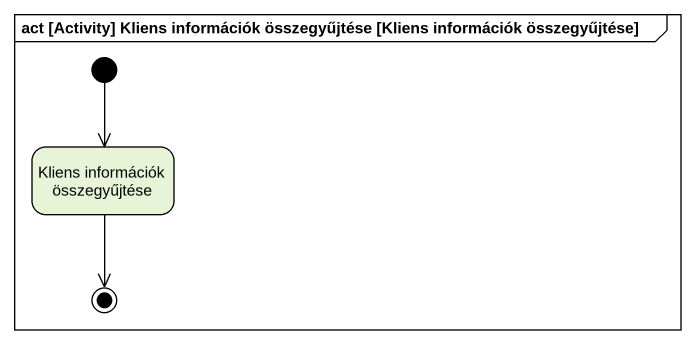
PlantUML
@startuml
mainframe act [Activity] Kliens információk összegyűjtése [Kliens információk összegyűjtése]
hide empty description
state "Kliens információk összegyűjtése" as Kliens_információk
[*] --> Kliens_információk
Kliens_információk --> [*]
@enduml
